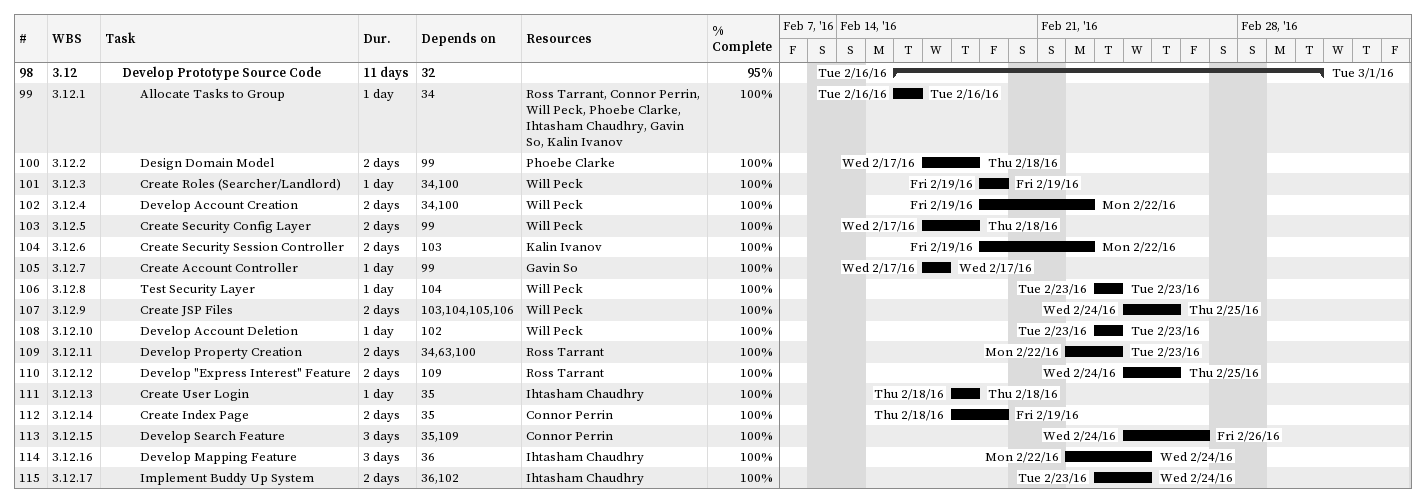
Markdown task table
| ID | WBS | Task | Duration | Start | Finish | Predecessors | Resources | % complete |
|---|---|---|---|---|---|---|---|---|
| 98 | 3.12 | **Develop Prototype Source Code** | 11d | 2016-02-16 | 2016-03-01 | 32 |  | 95 |
| 99 | 3.12.1 | Allocate Tasks to Group | 1d | 2016-02-16 | 2016-02-16 | 34 | Ross Tarrant, Connor Perrin, Will Peck, Phoebe Clarke, Ihtasham Chaudhry, Gavin So, Kalin Ivanov | 100 |
| 100 | 3.12.2 | Design Domain Model | 2d | 2016-02-17 | 2016-02-18 | 99 | Phoebe Clarke | 100 |
| 101 | 3.12.3 | Create Roles (Searcher/Landlord) | 1d | 2016-02-19 | 2016-02-19 | 34, 100 | Will Peck | 100 |
| 102 | 3.12.4 | Develop Account Creation | 2d | 2016-02-19 | 2016-02-22 | 34, 100 | Will Peck | 100 |
| 103 | 3.12.5 | Create Security Config Layer | 2d | 2016-02-17 | 2016-02-18 | 99 | Will Peck | 100 |
| 104 | 3.12.6 | Create Security Session Controller | 2d | 2016-02-19 | 2016-02-22 | 103 | Kalin Ivanov | 100 |
| 105 | 3.12.7 | Create Account Controller | 1d | 2016-02-17 | 2016-02-17 | 99 | Gavin So | 100 |
| 106 | 3.12.8 | Test Security Layer | 1d | 2016-02-23 | 2016-02-23 | 104 | Will Peck | 100 |
| 107 | 3.12.9 | Create JSP Files | 2d | 2016-02-24 | 2016-02-25 | 103, 104, 105, 106 | Will Peck | 100 |
| 108 | 3.12.10 | Develop Account Deletion | 1d | 2016-02-23 | 2016-02-23 | 102 | Will Peck | 100 |
| 109 | 3.12.11 | Develop Property Creation | 2d | 2016-02-22 | 2016-02-23 | 34, 63, 100 | Ross Tarrant | 100 |
| 110 | 3.12.12 | Develop "Express Interest" Feature | 2d | 2016-02-24 | 2016-02-25 | 109 | Ross Tarrant | 100 |
| 111 | 3.12.13 | Create User Login | 1d | 2016-02-18 | 2016-02-18 | 35 | Ihtasham Chaudhry | 100 |
| 112 | 3.12.14 | Create Index Page | 2d | 2016-02-18 | 2016-02-19 | 35 | Connor Perrin | 100 |
| 113 | 3.12.15 | Develop Search Feature | 3d | 2016-02-24 | 2016-02-26 | 35, 109 | Connor Perrin | 100 |
| 114 | 3.12.16 | Develop Mapping Feature | 3d | 2016-02-22 | 2016-02-24 | 36 | Ihtasham Chaudhry | 100 |
| 115 | 3.12.17 | Implement Buddy Up System | 2d | 2016-02-23 | 2016-02-24 | 36, 102 | Ihtasham Chaudhry | 100 |
